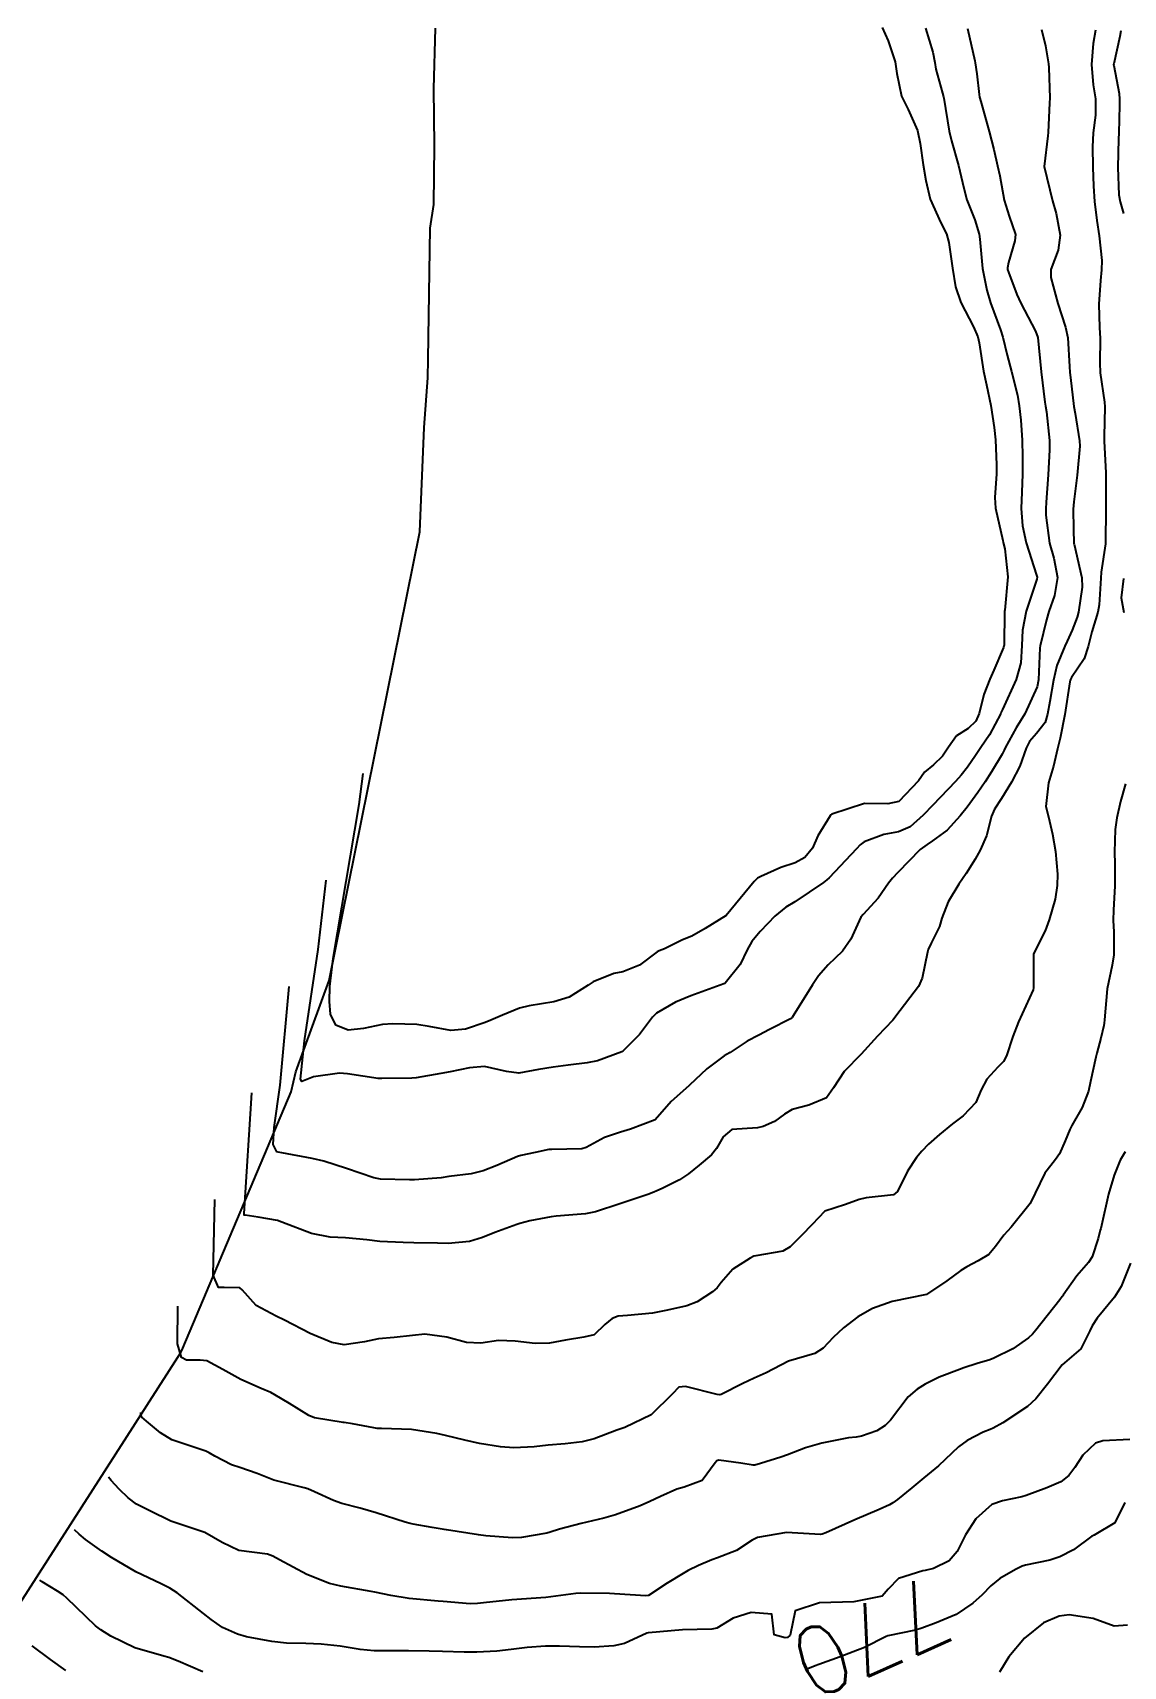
# Model space of a CAD drawing. Header units: metres. Extents: x 318500 to 325275, y 7408834 to 7428799.
# Drawn here: x 323604.5 to 323668.3, y 7420260.4 to 7420355.9 of the extents above; entities that cross this region are included whole.
import ezdxf
from ezdxf.enums import TextEntityAlignment as Align

# ---------------------------------------------------------------- set-up
doc = ezdxf.new("R2010")
doc.units = ezdxf.units.M
doc.header["$MEASUREMENT"] = 0
for name, color, linetype in [('Area', 45, 'Continuous'), ('Cotas', 45, 'Continuous'), ('Curvas de Nivel 1m', 11, 'Continuous'), ('Curvas de Nivel 5m', 15, 'Continuous'), ('Vias Primárias', 230, 'Continuous')]:
    doc.layers.add(name, color=color, linetype=linetype)
doc.styles.add('Style-STANDARD', font='STANDARD.shx')

msp = doc.modelspace()

# ---------------------------------------------------------------- linework, layer by layer
at = {"layer": 'Area'}
msp.add_lwpolyline([(323601.609, 7420260.703), (323613.214, 7420278.734), (323613.317, 7420278.994), (323619.65, 7420293.97), (323619.935, 7420295.137), (323621.878, 7420300.492), (323627.176, 7420326.711), (323627.426, 7420332.811), (323627.642, 7420335.712), (323627.661, 7420336.796), (323627.785, 7420344.455), (323627.994, 7420345.829), (323628.04, 7420349.292), (323627.999, 7420352.596), (323628.089, 7420356.137)], dxfattribs=at)
at = {"layer": 'Curvas de Nivel 1m', "flags": 128}
for points, elevation in [([(323663.516, 7420356.054), (323663.766, 7420355.099), (323663.937, 7420354.048), (323663.956, 7420353.84), (323664.003, 7420352.047), (323663.991, 7420351.783), (323663.91, 7420350.048), (323663.895, 7420349.85), (323663.67, 7420348.05), (323664.171, 7420346.045), (323664.372, 7420345.309), (323664.615, 7420344.04), (323664.49, 7420343.158), (323664.071, 7420342.045), (323664.063, 7420341.567), (323664.484, 7420340.041), (323664.923, 7420338.663), (323665.059, 7420338.035), (323665.169, 7420336.371), (323665.182, 7420336.025), (323665.214, 7420335.731), (323665.419, 7420334.021), (323665.484, 7420333.617), (323665.747, 7420332.017), (323665.758, 7420331.715), (323665.607, 7420330.018), (323665.59, 7420329.857), (323665.414, 7420328.457), (323665.383, 7420328.02), (323665.393, 7420326.864), (323665.413, 7420326.02), (323665.423, 7420325.976), (323665.873, 7420324.015), (323665.893, 7420323.466), (323665.691, 7420322.016), (323665.616, 7420321.727), (323665.314, 7420320.96), (323665.017, 7420320.311), (323664.879, 7420320.026), (323664.415, 7420318.902), (323664.226, 7420318.036), (323664.002, 7420316.784), (323663.874, 7420316.041), (323663.731, 7420315.554), (323663.233, 7420314.925), (323662.826, 7420314.456), (323662.631, 7420314.059), (323662.253, 7420313.015), (323661.776, 7420312.071), (323661.18, 7420311.117), (323660.77, 7420310.488), (323660.598, 7420310.086), (323660.299, 7420308.942), (323659.932, 7420308.092), (323659.654, 7420307.573), (323659.12, 7420306.742), (323658.684, 7420306.106), (323658.069, 7420305.085), (323657.689, 7420304.121), (323657.558, 7420303.647), (323657.068, 7420302.661), (323656.903, 7420302.292), (323656.854, 7420302.133), (323656.552, 7420300.623), (323656.331, 7420300.14), (323655.012, 7420298.389), (323654.911, 7420298.261), (323654.826, 7420298.162), (323653.941, 7420297.226), (323652.98, 7420296.18), (323651.986, 7420295.173), (323651.354, 7420294.204), (323650.944, 7420293.627), (323649.913, 7420293.199), (323648.937, 7420292.948), (323648.502, 7420292.677), (323647.908, 7420292.25), (323647.241, 7420291.941), (323646.924, 7420291.877), (323645.422, 7420291.783), (323644.916, 7420291.353), (323644.53, 7420290.672), (323644.23, 7420290.3), (323643.516, 7420289.685), (323642.883, 7420289.188), (323642.361, 7420288.842), (323641.348, 7420288.335), (323641.024, 7420288.182), (323640.868, 7420288.108), (323640.498, 7420287.977), (323638.861, 7420287.427), (323637.443, 7420286.972), (323636.855, 7420286.849), (323635.144, 7420286.708), (323634.853, 7420286.672), (323633.604, 7420286.439), (323633.016, 7420286.279), (323632.846, 7420286.215), (323631.553, 7420285.749), (323630.835, 7420285.462), (323630.081, 7420285.231), (323628.829, 7420285.118), (323628.215, 7420285.124), (323626.829, 7420285.151), (323626.203, 7420285.163), (323624.83, 7420285.234), (323624.075, 7420285.318), (323622.833, 7420285.438), (323621.941, 7420285.486), (323620.836, 7420285.706), (323619.104, 7420286.369), (323618.847, 7420286.456), (323617.734, 7420286.647), (323616.966, 7420286.773), (323616.909, 7420286.775), (323616.904, 7420286.816), (323616.911, 7420286.875), (323617.36, 7420293.91)], 776), ([(323659.187, 7420356.116), (323659.626, 7420354.237), (323659.651, 7420354.111), (323659.744, 7420353.465), (323659.88, 7420352.257), (323659.902, 7420352.107), (323659.968, 7420351.864), (323660.472, 7420350.098), (323660.731, 7420349.047), (323660.957, 7420348.091), (323661.078, 7420347.503), (323661.347, 7420346.085), (323661.636, 7420345.148), (323661.994, 7420344.074), (323661.971, 7420343.718), (323661.595, 7420342.445), (323661.532, 7420342.14), (323661.53, 7420342.081), (323661.541, 7420342.032), (323661.588, 7420341.874), (323662.084, 7420340.582), (323662.309, 7420340.069), (323663.169, 7420338.432), (323663.304, 7420338.054), (323663.51, 7420336.05), (323663.725, 7420334.279), (323663.761, 7420334.046), (323663.809, 7420333.722), (323663.989, 7420332.042), (323663.993, 7420331.501), (323663.914, 7420330.043), (323663.8, 7420328.43), (323663.776, 7420328.045), (323663.779, 7420327.67), (323663.983, 7420326.041), (323664.245, 7420325.159), (323664.461, 7420324.033), (323664.285, 7420322.981), (323663.954, 7420322.041), (323663.806, 7420321.559), (323663.441, 7420320.048), (323663.426, 7420319.92), (323663.338, 7420318.049), (323663.266, 7420317.651), (323662.541, 7420316.061), (323662.051, 7420315.254), (323661.401, 7420314.077), (323661.344, 7420313.952), (323661.214, 7420313.709), (323660.601, 7420312.684), (323660.226, 7420312.09), (323659.81, 7420311.468), (323659.175, 7420310.614), (323658.769, 7420310.106), (323658, 7420309.275), (323657.148, 7420308.642), (323656.838, 7420308.441), (323656.438, 7420308.141), (323655.12, 7420306.799), (323654.81, 7420306.467), (323654.575, 7420306.165), (323653.978, 7420305.295), (323653.092, 7420304.344), (323652.954, 7420304.182), (323652.369, 7420302.892), (323651.893, 7420302.198), (323651.469, 7420301.788), (323651.048, 7420301.397), (323650.492, 7420300.764), (323650.137, 7420300.223), (323649.012, 7420298.412), (323648.939, 7420298.312), (323648.839, 7420298.242), (323647.627, 7420297.627), (323646.995, 7420297.292), (323646.318, 7420296.942), (323645.315, 7420296.285), (323645.112, 7420296.154), (323644.977, 7420296.077), (323643.951, 7420295.319), (323642.951, 7420294.368), (323642.927, 7420294.344), (323642.898, 7420294.321), (323641.867, 7420293.404), (323640.93, 7420292.34), (323639.496, 7420291.787), (323638.919, 7420291.61), (323637.983, 7420291.315), (323636.905, 7420290.73), (323636.656, 7420290.65), (323634.903, 7420290.613), (323634.726, 7420290.599), (323633.919, 7420290.435), (323633.091, 7420290.253), (323632.896, 7420290.197), (323631.673, 7420289.677), (323630.883, 7420289.358), (323630.173, 7420289.189), (323628.878, 7420289.021), (323628.429, 7420288.954), (323626.874, 7420288.828), (323626.569, 7420288.839), (323624.875, 7420288.879), (323624.482, 7420288.95), (323622.884, 7420289.487), (323621.565, 7420289.925), (323620.892, 7420290.086), (323619.115, 7420290.409), (323618.897, 7420290.45), (323618.819, 7420290.473), (323618.608, 7420290.895), (323618.67, 7420291.888), (323619.013, 7420294.36), (323619.53, 7420300.13)], 777), ([(323656.75, 7420356.145), (323657.162, 7420354.736), (323657.277, 7420354.137), (323657.351, 7420353.741), (323657.732, 7420352.35), (323657.794, 7420352.129), (323657.808, 7420352.05), (323658.127, 7420350.126), (323658.266, 7420349.55), (323658.672, 7420348.12), (323658.978, 7420346.796), (323659.159, 7420346.115), (323659.632, 7420344.934), (323659.884, 7420344.106), (323659.917, 7420343.804), (323660.075, 7420342.095), (323660.318, 7420340.833), (323660.537, 7420340.09), (323661.116, 7420338.515), (323661.258, 7420338.083), (323661.524, 7420337.032), (323661.764, 7420336.076), (323662.115, 7420334.69), (323662.219, 7420334.069), (323662.306, 7420333.239), (323662.395, 7420332.066), (323662.415, 7420331.095), (323662.408, 7420330.065), (323662.371, 7420329.017), (323662.343, 7420328.066), (323662.413, 7420327.046), (323662.624, 7420326.061), (323663.239, 7420324.165), (323663.264, 7420324.051), (323663.241, 7420323.944), (323662.626, 7420322.061), (323662.417, 7420320.959), (323662.375, 7420320.064), (323662.306, 7420319.043), (323662.05, 7420318.068), (323661.252, 7420316.326), (323661.171, 7420316.161), (323661.137, 7420316.081), (323660.479, 7420314.84), (323659.982, 7420314.092), (323659.671, 7420313.638), (323659.203, 7420312.956), (323658.825, 7420312.477), (323658.501, 7420312.11), (323657.176, 7420310.728), (323656.61, 7420310.138), (323655.848, 7420309.461), (323655.155, 7420309.172), (323654.303, 7420309.018), (323653.146, 7420308.593), (323652.912, 7420308.415), (323652.7, 7420308.187), (323651.114, 7420306.488), (323650.967, 7420306.357), (323650.781, 7420306.215), (323649.098, 7420305.087), (323648.579, 7420304.761), (323647.941, 7420304.251), (323647.527, 7420303.812), (323647.076, 7420303.347), (323646.581, 7420302.754), (323646.312, 7420302.271), (323645.903, 7420301.421), (323645.031, 7420300.332), (323645.005, 7420300.316), (323644.947, 7420300.291), (323643.023, 7420299.595), (323642.125, 7420299.223), (323641.012, 7420298.568), (323640.779, 7420298.343), (323640.026, 7420297.323), (323639.056, 7420296.369), (323639.012, 7420296.337), (323638.979, 7420296.322), (323637.567, 7420295.795), (323636.969, 7420295.669), (323635.841, 7420295.537), (323634.965, 7420295.426), (323634.118, 7420295.277), (323632.959, 7420295.07), (323632.252, 7420295.169), (323630.965, 7420295.455), (323630.072, 7420295.381), (323628.96, 7420295.139), (323628.41, 7420295.056), (323626.954, 7420294.8), (323626.711, 7420294.775), (323624.953, 7420294.747), (323624.746, 7420294.761), (323622.957, 7420295.021), (323622.474, 7420295.071), (323620.954, 7420294.845), (323620.273, 7420294.578), (323620.193, 7420294.715), (323620.437, 7420296.96), (323621.24, 7420302.288), (323621.7, 7420306.35)], 778), ([(323654.199, 7420356.184), (323654.553, 7420355.394), (323654.961, 7420354.172), (323655.065, 7420353.492), (323655.331, 7420352.166), (323655.719, 7420351.395), (323656.27, 7420350.151), (323656.437, 7420349.401), (323656.602, 7420348.146), (323656.758, 7420347.24), (323657.019, 7420346.139), (323657.63, 7420344.769), (323657.968, 7420344.127), (323658.113, 7420343.622), (323658.321, 7420342.119), (323658.491, 7420341.028), (323658.801, 7420340.112), (323659.549, 7420338.679), (323659.797, 7420338.097), (323659.882, 7420337.75), (323660.14, 7420336.094), (323660.307, 7420335.287), (323660.56, 7420334.089), (323660.758, 7420332.8), (323660.835, 7420332.086), (323660.895, 7420330.628), (323660.886, 7420330.085), (323660.79, 7420328.713), (323660.827, 7420328.086), (323661.258, 7420326.205), (323661.289, 7420326.081), (323661.375, 7420325.713), (323661.547, 7420324.077), (323661.382, 7420322.131), (323661.368, 7420322.079), (323661.365, 7420322.044), (323661.331, 7420320.08), (323661.328, 7420320.051), (323661.298, 7420319.95), (323660.745, 7420318.618), (323660.509, 7420318.088), (323660.151, 7420317.201), (323659.879, 7420316.094), (323659.692, 7420315.647), (323659.237, 7420315.209), (323658.557, 7420314.783), (323658.079, 7420314.117), (323657.739, 7420313.596), (323657.205, 7420313.097), (323656.682, 7420312.653), (323656.34, 7420312.143), (323655.178, 7420310.954), (323654.537, 7420310.806), (323653.176, 7420310.825), (323651.269, 7420310.209), (323651.216, 7420310.163), (323651.169, 7420310.112), (323650.441, 7420308.931), (323650.14, 7420308.225), (323649.69, 7420307.673), (323649.127, 7420307.364), (323648.29, 7420307.081), (323647.115, 7420306.567), (323646.919, 7420306.457), (323646.73, 7420306.266), (323645.09, 7420304.29), (323643.865, 7420303.521), (323643.071, 7420303.082), (323642.53, 7420302.863), (323641.479, 7420302.336), (323641.173, 7420302.224), (323641.057, 7420302.157), (323640.016, 7420301.385), (323639.039, 7420300.993), (323638.526, 7420300.89), (323637.308, 7420300.396), (323637.028, 7420300.205), (323635.917, 7420299.515), (323635.018, 7420299.238), (323633.57, 7420298.996), (323633.014, 7420298.867), (323632.02, 7420298.465), (323631.325, 7420298.156), (323631.003, 7420298.038), (323629.848, 7420297.641), (323628.996, 7420297.567), (323627.726, 7420297.792), (323627.001, 7420297.903), (323625.599, 7420297.953), (323625, 7420297.91), (323623.89, 7420297.673), (323622.995, 7420297.579), (323622.274, 7420297.866), (323621.961, 7420298.51), (323621.901, 7420299.255), (323621.911, 7420300.128), (323622.114, 7420301.777), (323623.622, 7420310.765), (323623.86, 7420312.58)], 779), ([(323668.163, 7420355.994), (323668.108, 7420355.662), (323667.751, 7420354.053), (323667.74, 7420354.011), (323667.75, 7420353.952), (323668.056, 7420352.318), (323668.085, 7420351.995), (323668.088, 7420351.631), (323668.037, 7420349.995), (323668.026, 7420349.664), (323667.993, 7420347.995), (323668.05, 7420346.39), (323668.131, 7420345.993), (323668.325, 7420345.305)], 774), ([(323668.321, 7420323.985), (323668.189, 7420322.838), (323668.334, 7420321.985)], 774), ([(323668.427, 7420311.981), (323668.148, 7420310.954), (323667.924, 7420309.989), (323667.839, 7420309.311), (323667.798, 7420307.99), (323667.811, 7420307.309), (323667.804, 7420305.99), (323667.727, 7420304.622), (323667.721, 7420303.991), (323667.742, 7420303.328), (323667.75, 7420301.99), (323667.66, 7420301.382), (323667.358, 7420299.995), (323667.205, 7420298.19), (323667.184, 7420297.997), (323667.161, 7420297.844), (323666.997, 7420297.112), (323666.756, 7420296.229), (323666.694, 7420296.003), (323666.392, 7420294.572), (323666.266, 7420294.007), (323665.898, 7420293.053), (323665.297, 7420292.016), (323665.174, 7420291.769), (323664.916, 7420291.104), (323664.575, 7420290.355), (323664.333, 7420290.028), (323663.708, 7420289.217), (323663.144, 7420288.046), (323662.864, 7420287.452), (323661.754, 7420286.066), (323661.321, 7420285.595), (323660.833, 7420284.931), (323660.437, 7420284.472), (323659.82, 7420284.09), (323659.157, 7420283.754), (323658.811, 7420283.531), (323657.983, 7420282.931), (323656.79, 7420282.13), (323654.786, 7420281.729), (323653.635, 7420281.318), (323652.776, 7420280.824), (323651.944, 7420280.192), (323651.339, 7420279.624), (323650.752, 7420278.999), (323650.277, 7420278.687), (323648.74, 7420278.24), (323647.417, 7420277.563), (323646.725, 7420277.249), (323646.053, 7420276.937), (323644.803, 7420276.289), (323644.71, 7420276.271), (323644.562, 7420276.291), (323642.717, 7420276.753), (323642.325, 7420276.707), (323641.95, 7420276.321), (323640.698, 7420275.105), (323639.166, 7420274.363), (323638.809, 7420274.248), (323638.688, 7420274.207), (323637.375, 7420273.688), (323636.677, 7420273.517), (323635.675, 7420273.405), (323634.674, 7420273.32), (323633.871, 7420273.233), (323632.671, 7420273.171), (323631.899, 7420273.23), (323630.674, 7420273.428), (323629.805, 7420273.611), (323628.681, 7420273.885), (323628.177, 7420274.002), (323626.686, 7420274.244), (323624.942, 7420274.292), (323624.686, 7420274.31), (323624.481, 7420274.347), (323623.235, 7420274.572), (323622.758, 7420274.646), (323622.691, 7420274.653), (323621.017, 7420274.929), (323620.694, 7420275.058), (323619.565, 7420275.757), (323618.706, 7420276.267), (323618.47, 7420276.396), (323617.898, 7420276.642), (323616.718, 7420277.163), (323615.658, 7420277.744), (323614.733, 7420278.246), (323614.341, 7420278.3), (323613.528, 7420278.291), (323613.237, 7420278.455), (323613.018, 7420279.245), (323613.03, 7420281.46)], 774), ([(323668.416, 7420290.469), (323668.124, 7420289.982), (323667.77, 7420289.103), (323667.445, 7420287.991), (323667.022, 7420286.167), (323666.984, 7420285.998), (323666.958, 7420285.889), (323666.841, 7420285.398), (323666.492, 7420284.336), (323666.275, 7420284.005), (323665.596, 7420283.225), (323664.791, 7420282.086), (323664.761, 7420282.05), (323664.734, 7420282.021), (323664.593, 7420281.828), (323663.19, 7420280.044), (323662.991, 7420279.822), (323662.763, 7420279.603), (323661.852, 7420278.965), (323660.745, 7420278.407), (323660.507, 7420278.319), (323659.76, 7420278.09), (323658.99, 7420277.843), (323658.735, 7420277.757), (323657.538, 7420277.308), (323656.722, 7420276.9), (323656.251, 7420276.603), (323655.73, 7420276.145), (323654.696, 7420274.796), (323654.389, 7420274.467), (323653.888, 7420274.168), (323653.001, 7420273.86), (323652.684, 7420273.803), (323652.244, 7420273.747), (323650.678, 7420273.436), (323649.721, 7420273.172), (323648.668, 7420272.767), (323648.28, 7420272.622), (323647.09, 7420272.254), (323646.755, 7420272.163), (323646.659, 7420272.162), (323645.94, 7420272.271), (323644.662, 7420272.448), (323644.538, 7420272.415), (323644.441, 7420272.292), (323643.691, 7420271.253), (323642.638, 7420270.866), (323642.2, 7420270.753), (323641.24, 7420270.331), (323640.627, 7420270.039), (323640.064, 7420269.788), (323638.619, 7420269.252), (323637.934, 7420269.059), (323636.614, 7420268.753), (323635.345, 7420268.409), (323634.788, 7420268.237), (323634.607, 7420268.192), (323633.112, 7420267.932), (323632.602, 7420267.917), (323631.033, 7420268.036), (323630.604, 7420268.086), (323628.738, 7420268.369), (323628.608, 7420268.389), (323627.898, 7420268.511), (323626.791, 7420268.707), (323626.612, 7420268.742), (323626.322, 7420268.824), (323624.618, 7420269.374), (323623.695, 7420269.638), (323622.623, 7420269.914), (323622.127, 7420270.089), (323621.025, 7420270.604), (323620.632, 7420270.773), (323620.411, 7420270.834), (323618.64, 7420271.274), (323617.673, 7420271.673), (323616.65, 7420272.013), (323616.159, 7420272.174), (323615.185, 7420272.682), (323614.859, 7420272.883), (323614.664, 7420272.978), (323614.251, 7420273.109), (323612.674, 7420273.637), (323612.007, 7420274.047), (323611.202, 7420274.732), (323610.925, 7420274.969), (323610.878, 7420275.015), (323610.862, 7420275.074), (323610.86, 7420275.24)], 773), ([(323668.731, 7420283.971), (323668.186, 7420282.592), (323667.798, 7420281.985), (323666.778, 7420280.751), (323666.477, 7420280.298), (323666.351, 7420280.004), (323665.813, 7420278.95), (323664.74, 7420278.02), (323663.869, 7420276.886), (323663.182, 7420276.043), (323662.705, 7420275.586), (323661.259, 7420274.635), (323660.692, 7420274.322), (323660.524, 7420274.249), (323660.116, 7420274.086), (323659.175, 7420273.603), (323658.677, 7420273.222), (323657.498, 7420272.117), (323656.649, 7420271.412), (323655.935, 7420270.842), (323655.102, 7420270.145), (323654.829, 7420269.947), (323654.627, 7420269.838), (323654.038, 7420269.572), (323652.618, 7420268.967), (323650.914, 7420268.205), (323650.696, 7420268.122), (323650.609, 7420268.112), (323648.61, 7420268.23), (323646.921, 7420267.94), (323646.603, 7420267.783), (323645.698, 7420267.168), (323644.587, 7420266.741), (323644.251, 7420266.628), (323643.472, 7420266.301), (323642.875, 7420266.007), (323642.573, 7420265.825), (323641.629, 7420265.259), (323640.553, 7420264.549), (323640.383, 7420264.512), (323638.554, 7420264.647), (323638.262, 7420264.666), (323636.554, 7420264.677), (323636.294, 7420264.654), (323634.55, 7420264.42), (323632.548, 7420264.288), (323630.892, 7420264.121), (323630.546, 7420264.077), (323630.123, 7420264.053), (323628.547, 7420264.186), (323628.252, 7420264.209), (323626.548, 7420264.372), (323625.482, 7420264.541), (323624.553, 7420264.739), (323624.326, 7420264.781), (323622.558, 7420265.086), (323621.904, 7420265.246), (323620.567, 7420265.763), (323618.974, 7420266.626), (323618.583, 7420266.841), (323618.264, 7420266.956), (323616.588, 7420267.168), (323615.625, 7420267.644), (323614.603, 7420268.222), (323613.149, 7420268.705), (323612.612, 7420268.892), (323611.385, 7420269.496), (323610.621, 7420269.88), (323610.12, 7420270.243), (323609.597, 7420270.755), (323609.136, 7420271.261), (323608.98, 7420271.45)], 772), ([(323668.685, 7420273.663), (323667.101, 7420273.576), (323666.682, 7420273.445), (323665.933, 7420272.746), (323665.462, 7420272.012), (323665.121, 7420271.55), (323664.647, 7420271.18), (323663.834, 7420270.84), (323662.635, 7420270.392), (323662.381, 7420270.307), (323661.235, 7420270.071), (323660.628, 7420269.853), (323659.686, 7420269.023), (323659.084, 7420268.095), (323658.929, 7420267.772), (323658.595, 7420267.106), (323658.127, 7420266.567), (323657.201, 7420266.121), (323656.713, 7420265.993), (323656.578, 7420265.977), (323655.171, 7420265.544), (323654.561, 7420264.906), (323654.205, 7420264.505), (323652.55, 7420264.18), (323650.549, 7420264.114), (323649.129, 7420263.639), (323648.837, 7420262.227), (323648.672, 7420262.085), (323648.528, 7420262.066), (323647.887, 7420262.24), (323647.759, 7420263.458), (323646.543, 7420263.547), (323645.487, 7420263.223), (323644.533, 7420262.639), (323644.254, 7420262.571), (323642.532, 7420262.53), (323640.555, 7420262.365), (323640.53, 7420262.362), (323640.447, 7420262.341), (323639.149, 7420261.732), (323638.518, 7420261.599), (323637.37, 7420261.529), (323636.517, 7420261.54), (323635.343, 7420261.583), (323634.517, 7420261.583), (323633.444, 7420261.508), (323632.514, 7420261.378), (323631.687, 7420261.284), (323630.511, 7420261.225), (323629.767, 7420261.226), (323628.511, 7420261.264), (323627.733, 7420261.29), (323626.512, 7420261.31), (323625.744, 7420261.305), (323624.511, 7420261.302), (323623.695, 7420261.38), (323622.515, 7420261.571), (323621.413, 7420261.7), (323620.517, 7420261.73), (323619.38, 7420261.758), (323618.518, 7420261.857), (323617.042, 7420262.132), (323616.524, 7420262.279), (323615.637, 7420262.673), (323614.98, 7420263.129), (323614.538, 7420263.494), (323612.983, 7420264.706), (323612.554, 7420264.979), (323612.052, 7420265.224), (323610.568, 7420265.927), (323609.16, 7420266.761), (323608.586, 7420267.137), (323607.636, 7420267.82), (323607.268, 7420268.126), (323606.99, 7420268.38)], 771), ([(323668.542, 7420262.801), (323667.768, 7420262.755), (323666.548, 7420263.195), (323665.144, 7420263.418), (323664.55, 7420263.342), (323663.638, 7420262.94), (323662.53, 7420262.05), (323661.616, 7420260.957), (323661.07, 7420260.064)], 769), ([(323606.49, 7420260.148), (323605.592, 7420260.804), (323604.512, 7420261.608)], 769)]:
    msp.add_lwpolyline(points, dxfattribs=dict(at, elevation=elevation))
at = {"layer": 'Curvas de Nivel 5m', "flags": 128}
for points, elevation in [([(323666.673, 7420356.017), (323666.542, 7420355.245), (323666.451, 7420354.019), (323666.544, 7420352.824), (323666.671, 7420352.016), (323666.682, 7420351.049), (323666.543, 7420350.017), (323666.501, 7420349.205), (323666.531, 7420348.017), (323666.556, 7420346.913), (323666.614, 7420346.016), (323666.756, 7420344.89), (323666.886, 7420344.011), (323667.044, 7420342.562), (323667.032, 7420342.008), (323666.974, 7420341.399), (323666.882, 7420340.01), (323666.914, 7420338.645), (323666.957, 7420338.009), (323666.942, 7420336.585), (323666.96, 7420336.005), (323667.208, 7420334.287), (323667.226, 7420334.003), (323667.188, 7420332.279), (323667.196, 7420332.003), (323667.284, 7420330.15), (323667.284, 7420330.001), (323667.286, 7420328.127), (323667.282, 7420328.001), (323667.268, 7420326.115), (323667.258, 7420326.001), (323667.009, 7420324.35), (323666.992, 7420324.004), (323666.894, 7420322.445), (323666.815, 7420322.005), (323666.47, 7420320.851), (323666.245, 7420320.011), (323666.011, 7420319.291), (323665.273, 7420318.193), (323665.209, 7420318.083), (323665.192, 7420318.021), (323665.179, 7420317.931), (323664.878, 7420316.026), (323664.61, 7420314.649), (323664.452, 7420314.032), (323664.223, 7420313.016), (323663.925, 7420312.039), (323663.783, 7420310.648), (323663.924, 7420310.039), (323664.157, 7420309.033), (323664.338, 7420308.032), (323664.458, 7420306.692), (323664.444, 7420306.03), (323664.317, 7420305.246), (323663.979, 7420304.037), (323663.732, 7420303.388), (323663.06, 7420302.05), (323663.053, 7420300.05), (323663.029, 7420299.935), (323662.181, 7420298.062), (323661.855, 7420297.209), (323661.479, 7420296.073), (323661.299, 7420295.752), (323660.97, 7420295.409), (323660.333, 7420294.712), (323659.992, 7420294.09), (323659.681, 7420293.354), (323658.935, 7420292.572), (323658.315, 7420292.109), (323657.55, 7420291.492), (323656.912, 7420290.924), (323656.528, 7420290.513), (323656.213, 7420290.14), (323655.69, 7420289.346), (323655.11, 7420288.156), (323654.868, 7420287.956), (323653.264, 7420287.778), (323652.865, 7420287.682), (323652.069, 7420287.399), (323650.858, 7420287.004), (323650.11, 7420286.221), (323649.487, 7420285.584), (323648.83, 7420284.926), (323648.398, 7420284.673), (323646.822, 7420284.398), (323646.713, 7420284.371), (323646.488, 7420284.265), (323645.482, 7420283.607), (323644.798, 7420282.828), (323644.561, 7420282.526), (323644.296, 7420282.295), (323643.386, 7420281.702), (323642.782, 7420281.467), (323641.665, 7420281.213), (323640.777, 7420281.049), (323639.325, 7420280.911), (323638.775, 7420280.857), (323638.42, 7420280.728), (323638.001, 7420280.378), (323637.362, 7420279.783), (323636.759, 7420279.636), (323635.691, 7420279.47), (323634.753, 7420279.292), (323633.913, 7420279.272), (323632.754, 7420279.4), (323631.771, 7420279.444), (323630.752, 7420279.289), (323629.91, 7420279.326), (323628.757, 7420279.63), (323627.474, 7420279.805), (323626.758, 7420279.734), (323625.684, 7420279.613), (323624.755, 7420279.536), (323623.945, 7420279.369), (323622.749, 7420279.187), (323622.024, 7420279.318), (323620.759, 7420279.857), (323619.259, 7420280.625), (323618.772, 7420280.859), (323617.617, 7420281.486), (323616.788, 7420282.41), (323616.655, 7420282.528), (323615.729, 7420282.548), (323615.413, 7420282.536), (323615.09, 7420283.255), (323615.2, 7420287.68)], 775), ([(323668.397, 7420269.974), (323667.81, 7420268.794), (323666.611, 7420268.071), (323666.56, 7420268.051), (323666.474, 7420268.001), (323665.402, 7420267.208), (323664.592, 7420266.792), (323664.018, 7420266.599), (323662.584, 7420266.308), (323662.384, 7420266.252), (323662.008, 7420266.056), (323661.096, 7420265.544), (323660.566, 7420265.106), (323660.056, 7420264.579), (323659.515, 7420264.086), (323658.543, 7420263.429), (323657.373, 7420262.952), (323656.535, 7420262.634), (323656.158, 7420262.509), (323654.53, 7420262.18), (323654.436, 7420262.151), (323653.183, 7420261.507), (323652.516, 7420261.24), (323651.75, 7420260.952), (323650.504, 7420260.509), (323650.282, 7420260.434), (323649.759, 7420260.217)], 770), ([(323614.491, 7420260.075), (323613.048, 7420260.705), (323612.503, 7420260.925), (323612.213, 7420261.005), (323610.511, 7420261.487), (323609.116, 7420262.166), (323608.526, 7420262.529), (323608.217, 7420262.773), (323606.546, 7420264.393), (323606.332, 7420264.577), (323605.994, 7420264.798), (323605.093, 7420265.347), (323604.97, 7420265.44)], 770)]:
    msp.add_lwpolyline(points, dxfattribs=dict(at, elevation=elevation))
at = {"layer": 'Vias Primárias'}
for points in [[(323415.833, 7419583.302), (323419.047, 7419572.746), (323421.03, 7419562.086), (323421.351, 7419557.374), (323421.618, 7419546.016), (323420.655, 7419534.774), (323419.854, 7419529.552), (323419.495, 7419524.986, 0.238184), (323422.135, 7419522.665), (323425.333, 7419521.775), (323439.384, 7419519.04), (323447.038, 7419517.341, 0.392019), (323449.506, 7419518.783), (323449.894, 7419520.081), (323454.112, 7419536.783), (323456.933, 7419548.508), (323462.14, 7419572.405), (323463.204, 7419579.599, 0.075507), (323463.151, 7419593.445, 0), (323461.926, 7419601.304, 0.173993), (323443.828, 7419629.608, 0.279998), (323404.325, 7419640.182, 0.277838)], [(323934.92, 7420316.776, 0), (323936.242, 7420308.849)], [(323715.644, 7420145.548, 0), (323709.04, 7420132.939)], [(323939.281, 7420278.615, 0), (323933.27, 7420270.921)], [(323840.737, 7420005.613, 0), (323839.679, 7420000.995, -0.226003)], [(323831.088, 7420001.787, 0), (323833.844, 7420008.443, 0.220888)]]:
    msp.add_lwpolyline(points, format="xyb", dxfattribs=at)

# ---------------------------------------------------------------- texts
at = {"layer": 'Cotas', "style": 'Style-STANDARD'}
msp.add_text('770', height=4, rotation=204.0182, dxfattribs=at).set_placement((323653.58, 7420262.083, 770), align=Align.MIDDLE_CENTER)

doc.saveas('drawing.dxf')
